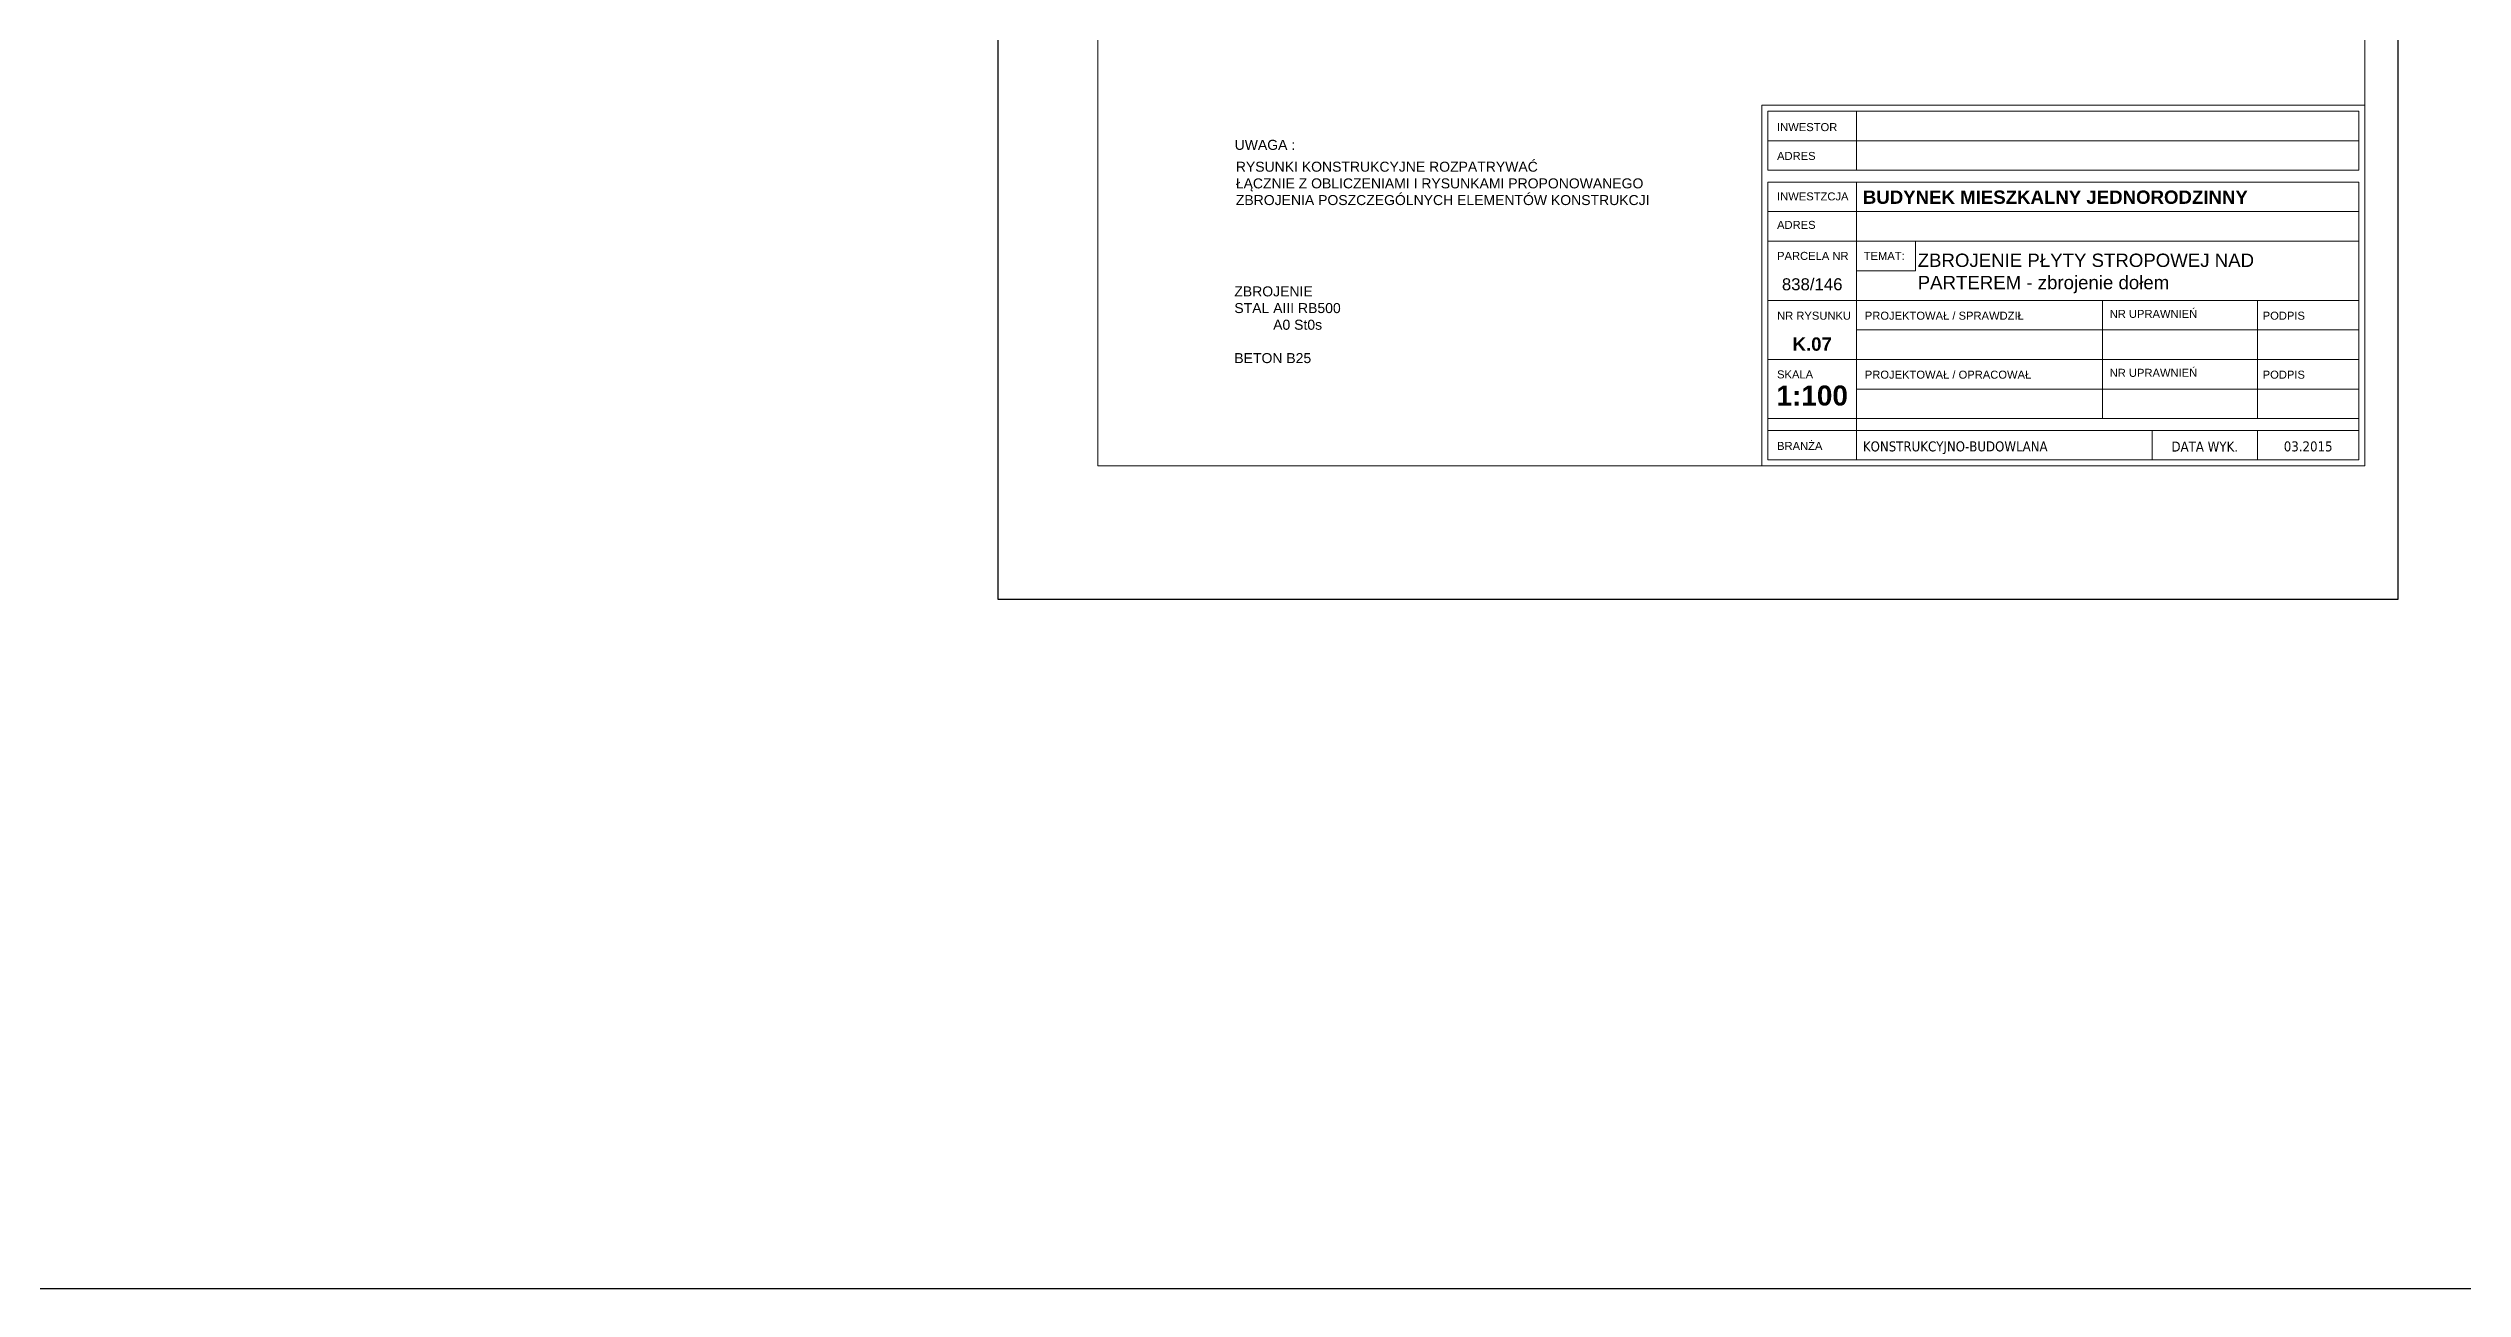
# Model space of a CAD drawing. Header units: millimetres. Extents: x 4647 to 73915, y -13612 to -8141.
# Drawn here: x 30813 to 34434, y -13612 to -11752 of the extents above; entities that cross this region are included whole.
import ezdxf

# ---------------------------------------------------------------- set-up
doc = ezdxf.new("R2010")
doc.units = ezdxf.units.MM
for name, color, linetype, lineweight in [('a_opisy', 252, 'Continuous', 9), ('Opisy - Tekst_Nr_Pióra__1', 7, 'Continuous', 13), ('Opisy - Tekst_Nr_Pióra__7', 7, 'Continuous', 35)]:
    doc.layers.add(name, color=color, linetype=linetype, lineweight=lineweight)
doc.layers.add('Opisy - Tekst_Nr_Pióra__2', color=7, linetype='Continuous', lineweight=15, true_color=0x7f7f7f)
doc.styles.add('GENERATED_STYLE_1', font='arialbd.ttf')
doc.styles.add('GENERATED_STYLE_2', font='tahoma.ttf')
doc.styles.add('GENERATED_STYLE_3', font='arial.ttf')
doc.styles.add('GENERATED_STYLE_4', font='arial.ttf')
doc.styles.get("Standard").update_dxf_attribs({"font": 'arial.ttf'})

msp = doc.modelspace()

# ---------------------------------------------------------------- linework, layer by layer
at = {"color": 1}
msp.add_lwpolyline([(4647.06, -8140.89), (73914.72, -8140.89), (73914.72, -13611.6), (4647.06, -13611.6)], close=True, dxfattribs=at)
msp.add_lwpolyline([(32237.3, -12577.97), (34337.3, -12577.97), (34337.3, -9607.97), (32237.3, -9607.97)], close=True)
at = {"layer": 'Opisy - Tekst_Nr_Pióra__1', "linetype": 'Continuous', "ltscale": 10}
for p, q in [((33524.94, -11846.09), (33524.94, -11934.74)), ((33391.97, -11890.41), (34278.43, -11890.41)), ((33524.94, -11952.46), (33524.94, -12369.1)), ((33391.97, -11996.79), (34278.43, -11996.79)), ((33391.97, -12041.11), (34278.43, -12041.11)), ((33391.97, -12129.76), (34278.43, -12129.76)), ((33894.03, -12129.76), (33894.03, -12307.05)), ((34126.16, -12129.76), (34126.16, -12307.05)), ((33524.94, -12174.08), (34278.43, -12174.08)), ((33391.97, -12218.4), (34278.43, -12218.4)), ((33524.94, -12262.73), (34278.43, -12262.73)), ((33391.97, -12307.05), (34278.43, -12307.05)), ((33391.97, -12324.78), (34278.43, -12324.78)), ((33968.17, -12324.78), (33968.17, -12369.1)), ((34126.16, -12324.78), (34126.16, -12369.1))]:
    msp.add_line(p, q, dxfattribs=at)
at = {"layer": 'Opisy - Tekst_Nr_Pióra__1', "linetype": 'Continuous', "ltscale": 10, "flags": 128}
for points in [[(34287.3, -12377.97), (32387.3, -12377.97), (32387.3, -9657.97), (34287.3, -9657.97)], [(33383.1, -11837.22), (34287.3, -11837.22), (34287.3, -12377.97), (33383.1, -12377.97)], [(34278.43, -11934.74), (33391.97, -11934.74), (33391.97, -11846.09), (34278.43, -11846.09)], [(33391.97, -11952.46), (34278.43, -11952.46), (34278.43, -12369.1), (33391.97, -12369.1)]]:
    msp.add_lwpolyline(points, close=True, dxfattribs=at)
msp.add_lwpolyline([(33524.94, -12085.43), (33613.58, -12085.43), (33613.58, -12041.11)], dxfattribs=at)

# ---------------------------------------------------------------- texts
at = {"layer": 'a_opisy', "char_height": 15, "attachment_point": 1}
for s, insert, width in [('{\\fArial|b0|i0|c238|p34;UWAGA : }', (32592.27, -11889.14), 143.2927), ('{\\fArial|b0|i0|c238|p34;RYSUNKI KONSTRUKCYJNE ROZPATRYWAĆ \\PŁĄCZNIE Z OBLICZENIAMI I RYSUNKAMI PROPONOWANEGO \\PZBROJENIA POSZCZEGÓLNYCH ELEMENTÓW KONSTRUKCJI}', (32594.04, -11921.91), 697.4454), ('ZBROJENIE \\PSTAL AIII RB500 \\P          A0 St0s\\P\\PBETON B25', (32591.8, -12108.85), 319.2534)]:
    msp.add_mtext(s, dxfattribs=dict(at, insert=insert, width=width))
at = {"layer": 'Opisy - Tekst_Nr_Pióra__2', "linetype": 'Continuous', "char_height": 12, "attachment_point": 1, "style": 'GENERATED_STYLE_4'}
for s, insert in [('{INWESTOR}', (33405.79, -11864.04)), ('{ADRES}', (33405.79, -11907.26)), ('{INWESTZCJA}', (33405.79, -11967.92)), ('{ADRES}', (33405.79, -12010.66)), ('{PARCELA NR}', (33405.79, -12057.11)), ('{TEMAT:}', (33535.71, -12057.2)), ('{NR RYSUNKU}', (33405.79, -12146.79)), ('{PROJEKTOWAŁ / SPRAWDZIŁ}', (33537.37, -12146.79)), ('{NR UPRAWNIEŃ}', (33904.6, -12144.03)), ('{PODPIS}', (34134.1, -12146.79)), ('{SKALA}', (33405.79, -12234.83)), ('{PROJEKTOWAŁ / OPRACOWAŁ}', (33537.37, -12235.19)), ('{NR UPRAWNIEŃ}', (33904.6, -12232.43)), ('{PODPIS}', (34134.1, -12235.19)), ('{BRANŻA}', (33405.79, -12342.08))]:
    msp.add_mtext(s, dxfattribs=dict(at, insert=insert))
at = {"layer": 'Opisy - Tekst_Nr_Pióra__7', "linetype": 'Continuous'}
for s, insert, char_height, attachment_point, style in [('{BUDYNEK MIESZKALNY JEDNORODZINNY}', (33534.41, -11965.09), 20, 1, 'GENERATED_STYLE_1'), ('{\\fArial|b0|i0|c238|p34;\\C70;ZBROJENIE PŁYTY STROPOWEJ NAD\\PPARTEREM - zbrojenie dołem}', (33616.65, -12059.71), 20, 1, 'GENERATED_STYLE_1'), ('{838/146}', (33458.45, -12114.92), 18, 8, 'GENERATED_STYLE_3'), ('K.07', (33458.45, -12205.66), 20, 8, 'GENERATED_STYLE_1'), ('{1:100}', (33458.45, -12287.93), 30, 8, 'GENERATED_STYLE_1'), ('KONSTRUKCYJNO-BUDOWLANA', (33534.43, -12341.23), 15, 1, 'GENERATED_STYLE_2'), ('{DATA WYK.}', (34047.17, -12341.49), 15, 2, 'GENERATED_STYLE_2'), ('{03.2015}', (34202.3, -12341.23), 15, 2, 'GENERATED_STYLE_2')]:
    msp.add_mtext(s, dxfattribs=dict(at, insert=insert, char_height=char_height, attachment_point=attachment_point, style=style))

doc.saveas('drawing.dxf')
